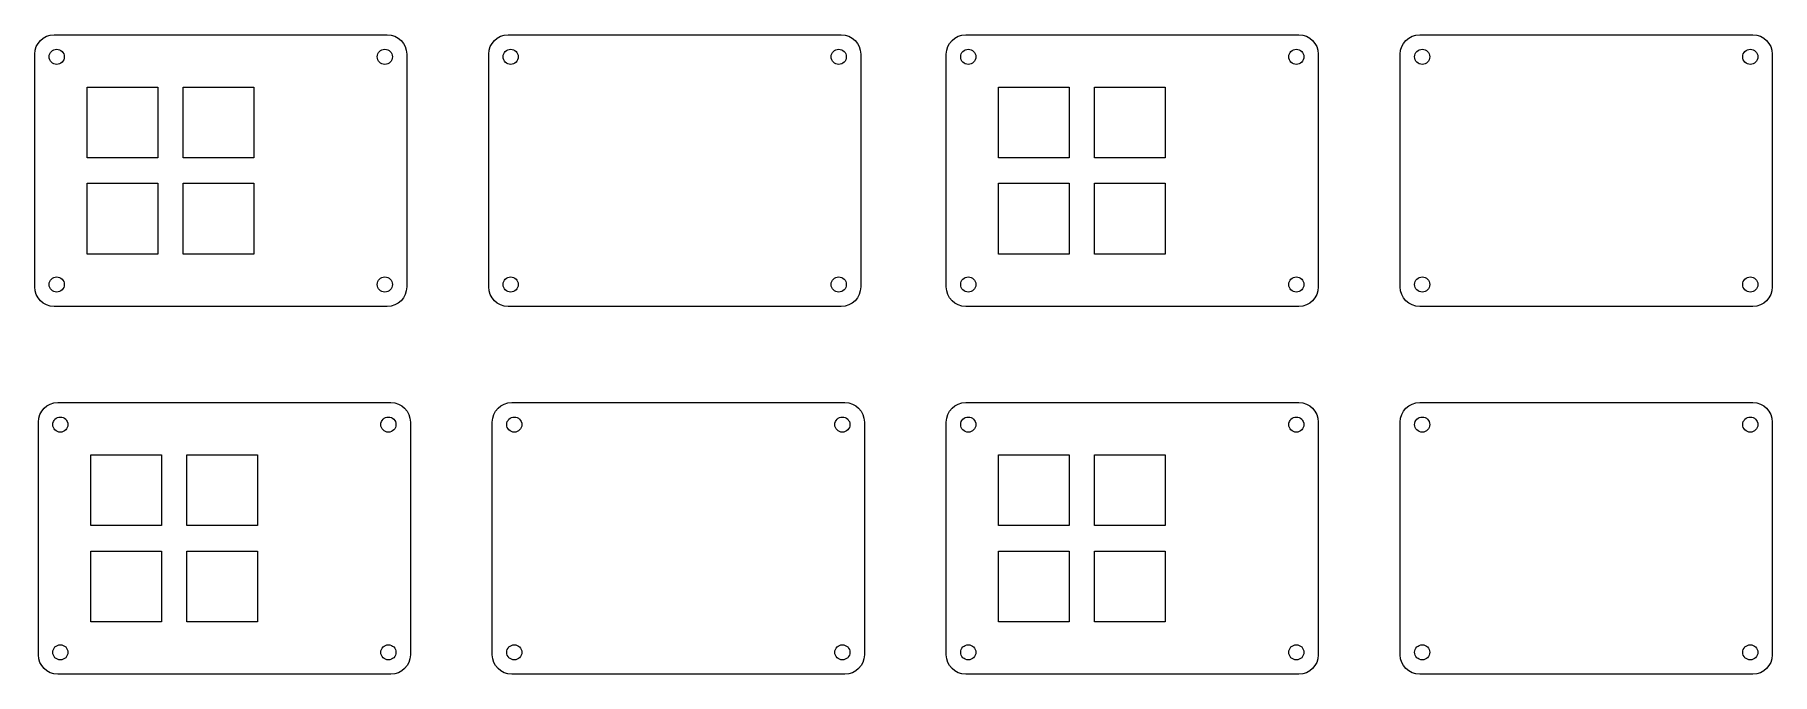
# Model space of a CAD drawing. Header units: millimetres. Extents: x 30 to 374, y -146 to -19.
import ezdxf

# ---------------------------------------------------------------- set-up
doc = ezdxf.new("R2010")
doc.units = ezdxf.units.MM
doc.header["$MEASUREMENT"] = 0
for name, color, linetype, lineweight in [('Layer 10', 7, 'Continuous', 0), ('Layer 11', 7, 'Continuous', 0), ('Layer 12', 7, 'Continuous', 0), ('Layer 9', 7, 'Continuous', 0)]:
    doc.layers.add(name, color=color, linetype=linetype, lineweight=lineweight)

msp = doc.modelspace()

# ---------------------------------------------------------------- linework, layer by layer
at = {"layer": 'Layer 10', "color": 250, "lineweight": 9, "true_color": 0x231f20}
for points in [[(54.76, -116.21), (40.76, -116.21), (40.76, -102.21), (54.76, -102.21)], [(73.77, -116.21), (59.77, -116.21), (59.77, -102.21), (73.77, -102.21)], [(54.76, -135.25), (40.76, -135.25), (40.76, -121.25), (54.76, -121.25)], [(73.77, -135.25), (59.77, -135.25), (59.77, -121.25), (73.77, -121.25)]]:
    msp.add_lwpolyline(points, close=True, dxfattribs=at)
for centre in [(34.75, -96.21), (99.71, -96.21), (124.64, -96.21), (189.6, -96.21), (34.75, -141.28), (99.71, -141.28), (124.64, -141.28), (189.6, -141.28)]:
    msp.add_circle(centre, 1.5, dxfattribs=at)
for points in [[(34.25, -145.62), (34.25, -145.62), (100.21, -145.62), (100.21, -145.62), (102.33, -145.62), (104.06, -143.89), (104.06, -141.77), (104.06, -141.77), (104.06, -95.7), (104.06, -95.7), (104.06, -93.58), (102.33, -91.85), (100.21, -91.85), (100.21, -91.85), (34.25, -91.85), (34.25, -91.85), (32.13, -91.85), (30.4, -93.58), (30.4, -95.7), (30.4, -95.7), (30.4, -141.77), (30.4, -141.77), (30.4, -143.89), (32.13, -145.62), (34.25, -145.62)], [(124.14, -145.62), (124.14, -145.62), (190.1, -145.62), (190.1, -145.62), (192.22, -145.62), (193.95, -143.89), (193.95, -141.77), (193.95, -141.77), (193.95, -95.7), (193.95, -95.7), (193.95, -93.58), (192.22, -91.85), (190.1, -91.85), (190.1, -91.85), (124.14, -91.85), (124.14, -91.85), (122.02, -91.85), (120.29, -93.58), (120.29, -95.7), (120.29, -95.7), (120.29, -141.77), (120.29, -141.77), (120.29, -143.89), (122.02, -145.62), (124.14, -145.62)]]:
    msp.add_open_spline(points, degree=3, knots=[0, 0, 0, 0, 1, 1, 1, 2, 2, 2, 3, 3, 3, 4, 4, 4, 5, 5, 5, 6, 6, 6, 7, 7, 7, 8, 8, 8, 8], dxfattribs=at)
at = {"layer": 'Layer 11', "color": 250, "lineweight": 9, "true_color": 0x231f20}
for points in [[(234.54, -43.41), (220.54, -43.41), (220.54, -29.41), (234.54, -29.41)], [(253.55, -43.41), (239.55, -43.41), (239.55, -29.41), (253.55, -29.41)], [(234.54, -62.45), (220.54, -62.45), (220.54, -48.45), (234.54, -48.45)], [(253.55, -62.45), (239.55, -62.45), (239.55, -48.45), (253.55, -48.45)]]:
    msp.add_lwpolyline(points, close=True, dxfattribs=at)
for centre in [(214.53, -23.41), (279.49, -23.41), (304.42, -23.41), (369.38, -23.41), (214.53, -68.48), (279.49, -68.48), (304.42, -68.48), (369.38, -68.48)]:
    msp.add_circle(centre, 1.5, dxfattribs=at)
for points in [[(214.03, -72.82), (214.03, -72.82), (279.99, -72.82), (279.99, -72.82), (282.11, -72.82), (283.84, -71.09), (283.84, -68.97), (283.84, -68.97), (283.84, -22.9), (283.84, -22.9), (283.84, -20.78), (282.11, -19.05), (279.99, -19.05), (279.99, -19.05), (214.03, -19.05), (214.03, -19.05), (211.91, -19.05), (210.18, -20.78), (210.18, -22.9), (210.18, -22.9), (210.18, -68.97), (210.18, -68.97), (210.18, -71.09), (211.91, -72.82), (214.03, -72.82)], [(303.92, -72.82), (303.92, -72.82), (369.88, -72.82), (369.88, -72.82), (372, -72.82), (373.73, -71.09), (373.73, -68.97), (373.73, -68.97), (373.73, -22.9), (373.73, -22.9), (373.73, -20.78), (372, -19.05), (369.88, -19.05), (369.88, -19.05), (303.92, -19.05), (303.92, -19.05), (301.79, -19.05), (300.07, -20.78), (300.07, -22.9), (300.07, -22.9), (300.07, -68.97), (300.07, -68.97), (300.07, -71.09), (301.79, -72.82), (303.92, -72.82)]]:
    msp.add_open_spline(points, degree=3, knots=[0, 0, 0, 0, 1, 1, 1, 2, 2, 2, 3, 3, 3, 4, 4, 4, 5, 5, 5, 6, 6, 6, 7, 7, 7, 8, 8, 8, 8], dxfattribs=at)
at = {"layer": 'Layer 12', "color": 250, "lineweight": 9, "true_color": 0x231f20}
for points in [[(234.54, -116.21), (220.54, -116.21), (220.54, -102.21), (234.54, -102.21)], [(253.55, -116.21), (239.55, -116.21), (239.55, -102.21), (253.55, -102.21)], [(234.54, -135.25), (220.54, -135.25), (220.54, -121.25), (234.54, -121.25)], [(253.55, -135.25), (239.55, -135.25), (239.55, -121.25), (253.55, -121.25)]]:
    msp.add_lwpolyline(points, close=True, dxfattribs=at)
for centre in [(214.53, -96.21), (279.49, -96.21), (304.42, -96.21), (369.38, -96.21), (214.53, -141.28), (279.49, -141.28), (304.42, -141.28), (369.38, -141.28)]:
    msp.add_circle(centre, 1.5, dxfattribs=at)
for points in [[(214.03, -145.62), (214.03, -145.62), (279.99, -145.62), (279.99, -145.62), (282.11, -145.62), (283.84, -143.89), (283.84, -141.77), (283.84, -141.77), (283.84, -95.7), (283.84, -95.7), (283.84, -93.58), (282.11, -91.85), (279.99, -91.85), (279.99, -91.85), (214.03, -91.85), (214.03, -91.85), (211.91, -91.85), (210.18, -93.58), (210.18, -95.7), (210.18, -95.7), (210.18, -141.77), (210.18, -141.77), (210.18, -143.89), (211.91, -145.62), (214.03, -145.62)], [(303.92, -145.62), (303.92, -145.62), (369.88, -145.62), (369.88, -145.62), (372, -145.62), (373.73, -143.89), (373.73, -141.77), (373.73, -141.77), (373.73, -95.7), (373.73, -95.7), (373.73, -93.58), (372, -91.85), (369.88, -91.85), (369.88, -91.85), (303.92, -91.85), (303.92, -91.85), (301.79, -91.85), (300.07, -93.58), (300.07, -95.7), (300.07, -95.7), (300.07, -141.77), (300.07, -141.77), (300.07, -143.89), (301.79, -145.62), (303.92, -145.62)]]:
    msp.add_open_spline(points, degree=3, knots=[0, 0, 0, 0, 1, 1, 1, 2, 2, 2, 3, 3, 3, 4, 4, 4, 5, 5, 5, 6, 6, 6, 7, 7, 7, 8, 8, 8, 8], dxfattribs=at)
at = {"layer": 'Layer 9', "color": 250, "lineweight": 9, "true_color": 0x231f20}
for points in [[(54.04, -43.41), (40.04, -43.41), (40.04, -29.41), (54.04, -29.41)], [(73.05, -43.41), (59.05, -43.41), (59.05, -29.41), (73.05, -29.41)], [(54.04, -62.45), (40.04, -62.45), (40.04, -48.45), (54.04, -48.45)], [(73.05, -62.45), (59.05, -62.45), (59.05, -48.45), (73.05, -48.45)]]:
    msp.add_lwpolyline(points, close=True, dxfattribs=at)
for centre in [(34.03, -23.41), (99, -23.41), (123.92, -23.41), (188.88, -23.41), (34.03, -68.48), (99, -68.48), (123.92, -68.48), (188.88, -68.48)]:
    msp.add_circle(centre, 1.5, dxfattribs=at)
for points in [[(33.53, -72.82), (33.53, -72.82), (99.49, -72.82), (99.49, -72.82), (101.62, -72.82), (103.34, -71.09), (103.34, -68.97), (103.34, -68.97), (103.34, -22.9), (103.34, -22.9), (103.34, -20.78), (101.62, -19.05), (99.49, -19.05), (99.49, -19.05), (33.53, -19.05), (33.53, -19.05), (31.41, -19.05), (29.69, -20.78), (29.69, -22.9), (29.69, -22.9), (29.69, -68.97), (29.69, -68.97), (29.69, -71.09), (31.41, -72.82), (33.53, -72.82)], [(123.42, -72.82), (123.42, -72.82), (189.38, -72.82), (189.38, -72.82), (191.51, -72.82), (193.23, -71.09), (193.23, -68.97), (193.23, -68.97), (193.23, -22.9), (193.23, -22.9), (193.23, -20.78), (191.51, -19.05), (189.38, -19.05), (189.38, -19.05), (123.42, -19.05), (123.42, -19.05), (121.3, -19.05), (119.57, -20.78), (119.57, -22.9), (119.57, -22.9), (119.57, -68.97), (119.57, -68.97), (119.57, -71.09), (121.3, -72.82), (123.42, -72.82)]]:
    msp.add_open_spline(points, degree=3, knots=[0, 0, 0, 0, 1, 1, 1, 2, 2, 2, 3, 3, 3, 4, 4, 4, 5, 5, 5, 6, 6, 6, 7, 7, 7, 8, 8, 8, 8], dxfattribs=at)

doc.saveas('drawing.dxf')
